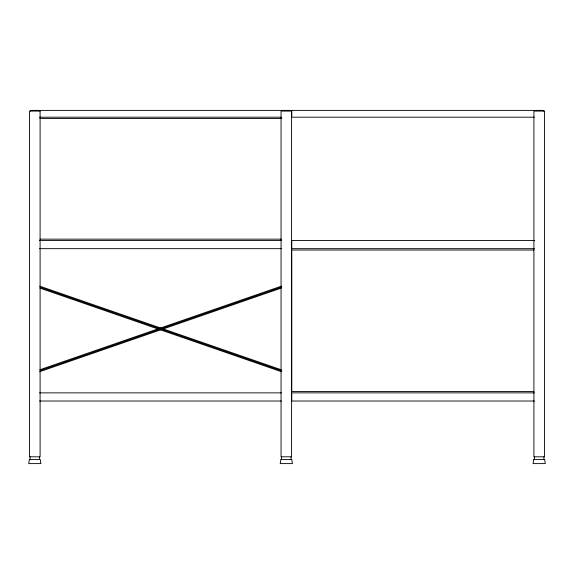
<?xml version="1.0" encoding="UTF-8"?>
<svg xmlns="http://www.w3.org/2000/svg" width="574" height="574" viewBox="0 0 574 574"><rect width="100%" height="100%" fill="white"/><g stroke="black" fill="none" stroke-linecap="round" stroke-linejoin="round"><path stroke-width="0.86" d="M39.915 369.756L281.504 286.139M40.202 370.596L281.791 286.971M39.649 371.722L281.231 288.098M39.527 117.196L281.439 117.196M534.473 117.196L291.764 117.196L291.764 110.395M39.979 118.56L281.877 118.56M39.979 239.143L281.461 239.143M39.527 240.506L281.439 240.506M534.473 240.506L291.764 240.506L291.764 248.664L534.473 248.664M39.527 248.664L281.439 248.664M534.021 250.027L291.764 250.027L291.764 391.504L534.021 391.504M39.527 392.867L281.439 392.867M534.473 392.867L291.764 392.867L291.764 401.025L534.473 401.025M39.527 401.025L281.439 401.025M39.649 286.132L281.231 369.771M40.202 287.258L281.784 370.897M39.915 288.091L281.497 371.73M543.937 456.804L543.937 459.523M543.427 111.076L543.427 110.395L30.573 110.395L30.573 111.076M534.416 456.804L534.416 459.523M291.09 456.804L291.09 459.523M281.561 456.804L281.561 459.523M39.584 456.804L39.584 459.523M30.063 456.804L30.063 459.523M29.382 459.523L28.7 463.605L40.941 463.605L40.266 459.523L29.382 459.523M280.887 459.523L280.205 463.605L292.446 463.605L291.764 459.523L280.887 459.523M533.734 459.523L533.059 463.605L545.3 463.605L544.618 459.523L533.734 459.523M40.094 111.076L29.547 111.076L29.547 456.804L40.094 456.804L40.094 111.076M291.599 111.076L281.052 111.076L281.052 456.804L291.599 456.804L291.599 111.076M544.453 111.076L533.906 111.076L533.906 456.804L544.453 456.804L544.453 111.076"/></g></svg>
